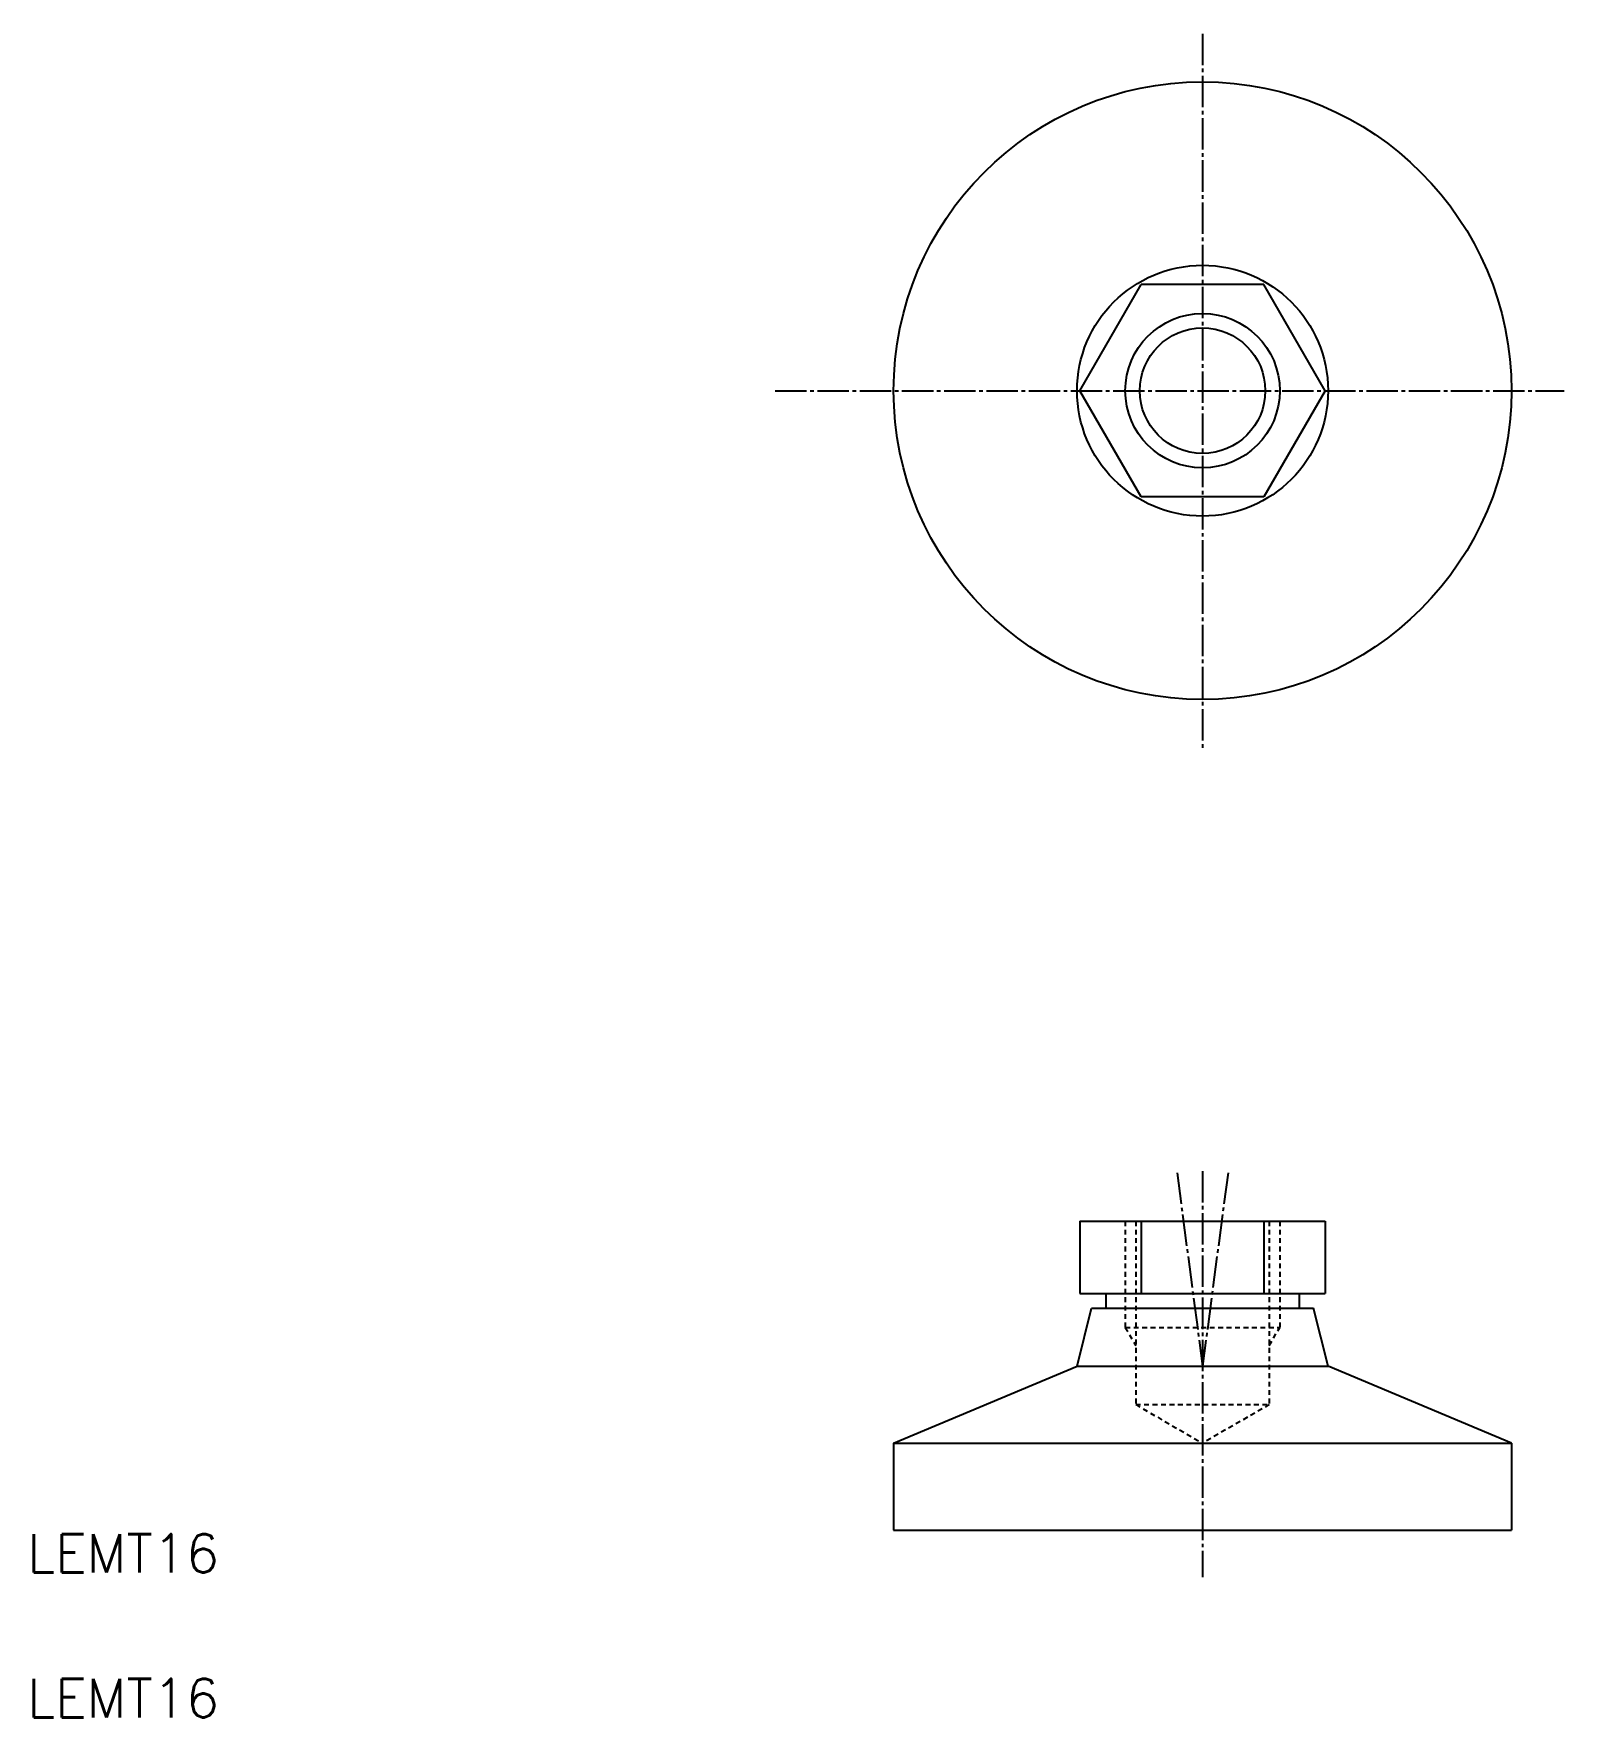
# Model space of a CAD drawing. Extents: x 16 to 174, y 14 to 188.
import ezdxf

# ---------------------------------------------------------------- set-up
doc = ezdxf.new("R2010")
doc.units = 0
doc.header["$LTSCALE"] = 0.25
doc.linetypes.add('CENTER', pattern=[17.5, 13, -1.5, 1.5, -1.5])
doc.linetypes.add('DASHED', pattern=[3.5, 2, -1.5])
doc.layers.get('0').update_dxf_attribs({"linetype": 'CONTINUOUS'})
doc.layers.add('CENTER', color=1, linetype='CENTER')
doc.styles.get("Standard").update_dxf_attribs({"font": 'txt', "bigfont": 'BIGFONT'})

msp = doc.modelspace()

# ---------------------------------------------------------------- linework, layer by layer
at = {"color": 7, "linetype": 'CONTINUOUS'}
for p, q in [((124.17, 151.02), (130.52, 162.02)), ((143.22, 162.02), (130.52, 162.02)), ((149.57, 151.02), (143.22, 162.02)), ((130.52, 140.02), (124.17, 151.02)), ((149.57, 151.02), (143.22, 140.02)), ((143.22, 140.02), (130.52, 140.02)), ((124.17, 64.94), (149.57, 64.94)), ((124.17, 64.94), (124.17, 57.44)), ((130.52, 64.94), (130.52, 57.44)), ((143.22, 64.94), (143.22, 57.44)), ((149.57, 64.94), (149.57, 57.44)), ((123.87, 49.94), (125.37, 55.94)), ((124.17, 57.44), (149.57, 57.44)), ((125.37, 55.94), (148.37, 55.94)), ((126.87, 57.44), (126.87, 55.94)), ((146.87, 57.44), (146.87, 55.94)), ((149.87, 49.94), (148.37, 55.94)), ((104.87, 41.94), (123.87, 49.94)), ((123.87, 49.94), (149.87, 49.94)), ((168.87, 41.94), (149.87, 49.94)), ((104.87, 41.94), (168.87, 41.94)), ((104.87, 41.94), (104.87, 32.94)), ((168.87, 41.94), (168.87, 32.94)), ((104.87, 32.94), (168.87, 32.94))]:
    msp.add_line(p, q, dxfattribs=at)
at = {"color": 3, "linetype": 'DASHED'}
for p, q in [((128.87, 64.94), (128.87, 53.94)), ((129.95, 64.94), (129.95, 45.94)), ((143.79, 64.94), (143.79, 45.94)), ((144.87, 64.94), (144.87, 53.94)), ((128.87, 53.94), (144.87, 53.94)), ((128.87, 53.94), (129.95, 52.07)), ((143.79, 52.07), (144.87, 53.94)), ((129.95, 45.94), (143.79, 45.94)), ((129.95, 45.94), (136.87, 41.95)), ((143.79, 45.94), (136.87, 41.95))]:
    msp.add_line(p, q, dxfattribs=at)
for p, q in [((131.68, 44.94), (131.68, 44.94)), ((133.41, 43.95), (133.41, 43.95))]:
    msp.add_line(p, q)
at = {"color": 7, "linetype": 'CONTINUOUS'}
for radius in [32, 13, 6.5]:
    msp.add_circle((136.87, 151.02), radius, dxfattribs=at)
at = {"color": 3, "linetype": 'CONTINUOUS'}
msp.add_circle((136.87, 151.02), 8, dxfattribs=at)
at = {"layer": 'CENTER', "color": 1, "linetype": 'CENTER'}
for p, q in [((136.87, 188.02), (136.87, 114.02)), ((92.61, 151.02), (174.35, 151.02)), ((134.23, 69.97), (136.87, 49.94)), ((136.87, 70.15), (136.87, 28.05)), ((139.51, 69.97), (136.87, 49.94))]:
    msp.add_line(p, q, dxfattribs=at)

# ---------------------------------------------------------------- texts
at = {"color": 7, "linetype": 'CONTINUOUS'}
for p in [(15.1, 28.53), (15.1, 13.53)]:
    msp.add_text('LEMT16', height=4, dxfattribs=at).set_placement(p)

doc.saveas('drawing.dxf')
